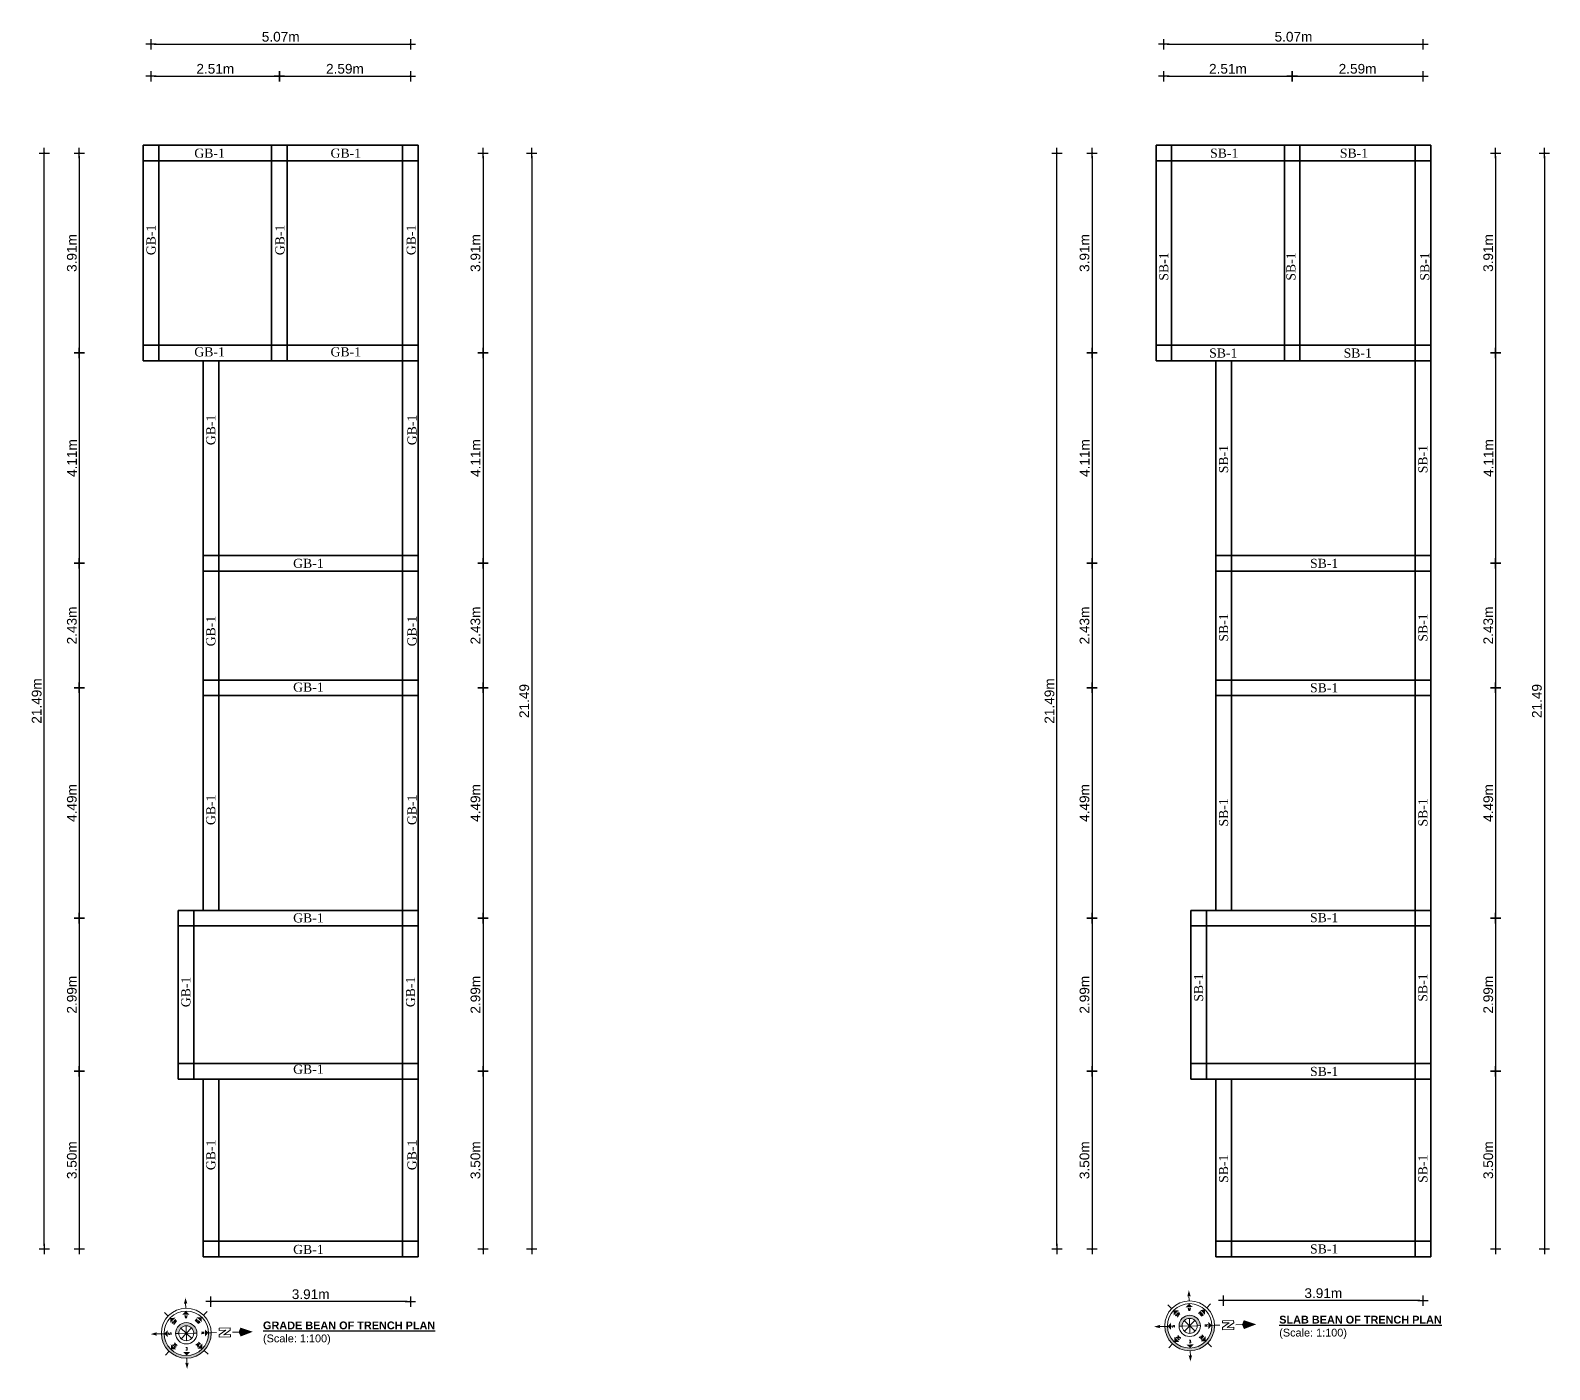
# Model space of a CAD drawing. Header units: inches. Extents: x -4010 to 92088, y -38563 to -1318.
# Drawn here: x 32134 to 33304, y -23784 to -22752 of the extents above; entities that cross this region are included whole.
import ezdxf
from ezdxf.enums import TextEntityAlignment as Align

# ---------------------------------------------------------------- set-up
doc = ezdxf.new("R2010")
doc.units = ezdxf.units.IN
doc.header["$MEASUREMENT"] = 0
doc.header["$PDMODE"] = 99
doc.layers.add('col', color=5, linetype='Continuous')
doc.layers.add('TEX', color=7, linetype='Continuous')
for name, color, linetype, lineweight in [('Colour 09', 210, 'Continuous', 9), ('DIM', 7, 'Continuous', 15), ('R0D', 1, 'Continuous', 35)]:
    doc.layers.add(name, color=color, linetype=linetype, lineweight=lineweight)
doc.styles.add('ARIAL', font='arial.ttf')
doc.styles.add('CAPTION', font='GOTHIC.TTF', dxfattribs={"height": 100})
doc.styles.add('ROMANS', font='romans')
doc.styles.get("Standard").update_dxf_attribs({"font": 'ARIALN.TTF'})
doc.dimstyles.new('3-8', dxfattribs={"dimscale": 1.25, "dimtxt": 6, "dimasz": 2, "dimexe": 0.18, "dimexo": 6, "dimgap": 0, "dimtad": 0, "dimdec": 0, "dimzin": 3, "dimdsep": 46, "dimlunit": 3, "dimtxsty": 'ARIAL', "dimblk": 'DD', "dimcen": 1, "dimse1": 1, "dimse2": 1, "dimclrd": 256, "dimclrt": 256, "dimadec": 0, "dimazin": 0, "dimtfac": 0.5, "dimtdec": 0, "dimtmove": 2, "dimatfit": 0, "dimfxl": 0.18, "dimtvp": 0.75, "dimfrac": 1, "dimtolj": 1, "dimtzin": 0, "dimarcsym": 0})

# ---------------------------------------------------------------- blocks, each defined once
blk = doc.blocks.new('A$C30843580')
at = {"layer": 'Colour 09'}
for p, q in [((0, 12), (12, 12)), ((0, 0), (0, 12)), ((12, 12), (12, 0)), ((12, 0), (0, 0))]:
    blk.add_line(p, q, dxfattribs=at)
blk = doc.blocks.new('DD')
for p, q in [((-1.6, 0), (1.6, 0)), ((0, 1.6), (0, -1.6))]:
    blk.add_line(p, q)
at = {"const_width": 0.3}
blk.add_lwpolyline([(-0.15, 0, 1), (0.15, 0, 1)], format="xyb", close=True, dxfattribs=at)
blk = doc.blocks.new('*D665')
at = {"layer": 'col', "lineweight": -2}
blk.add_line((32229, -22787.1), (32322.9, -22787.1), dxfattribs=at)
at = {"layer": 'Defpoints', "color": 0}
for p in [(32325.4, -22787.1), (32226.5, -22840.3), (32325.4, -22840.3)]:
    blk.add_point(p, dxfattribs=at)
at = {"layer": 'col', "lineweight": -2, "xscale": 2.5, "yscale": 2.5, "zscale": 2.5, "rotation": 180}
blk.add_blockref('DD', (32226.5, -22787.1), dxfattribs=at)
at = {"layer": 'col', "lineweight": -2, "xscale": 2.5, "yscale": 2.5, "zscale": 2.5}
blk.add_blockref('DD', (32325.4, -22787.1), dxfattribs=at)
at = {"layer": 'col', "insert": (32276, -22781.4), "char_height": 7.5, "attachment_point": 5, "style": 'ARIAL'}
blk.add_mtext('\\A1;2.51m', dxfattribs=at)
blk = doc.blocks.new('*D666')
at = {"layer": 'col', "lineweight": -2}
blk.add_line((32327.9, -22787.1), (32423.8, -22787.1), dxfattribs=at)
at = {"layer": 'Defpoints', "color": 0}
for p in [(32426.3, -22787.1), (32325.4, -22840.3), (32426.3, -22840.3)]:
    blk.add_point(p, dxfattribs=at)
at = {"layer": 'col', "lineweight": -2, "xscale": 2.5, "yscale": 2.5, "zscale": 2.5, "rotation": 180}
blk.add_blockref('DD', (32325.4, -22787.1), dxfattribs=at)
at = {"layer": 'col', "lineweight": -2, "xscale": 2.5, "yscale": 2.5, "zscale": 2.5}
blk.add_blockref('DD', (32426.3, -22787.1), dxfattribs=at)
at = {"layer": 'col', "insert": (32375.9, -22781.4), "char_height": 7.5, "attachment_point": 5, "style": 'ARIAL'}
blk.add_mtext('\\A1;2.59m', dxfattribs=at)
blk = doc.blocks.new('*D667')
at = {"layer": 'col', "lineweight": -2}
blk.add_line((32482.3, -22848.8), (32482.3, -22997.8), dxfattribs=at)
at = {"layer": 'Defpoints', "color": 0}
for p in [(32432.3, -22846.3), (32432.3, -23000.3), (32482.3, -23000.3)]:
    blk.add_point(p, dxfattribs=at)
at = {"layer": 'col', "lineweight": -2, "xscale": 2.5, "yscale": 2.5, "zscale": 2.5}
for p, rotation in [((32482.3, -22846.3), 90), ((32482.3, -23000.3), 270)]:
    blk.add_blockref('DD', p, dxfattribs=dict(at, rotation=rotation))
at = {"layer": 'col', "insert": (32476.5, -22923.3), "char_height": 7.5, "attachment_point": 5, "rotation": 90, "style": 'ARIAL'}
blk.add_mtext('\\A1;3.91m', dxfattribs=at)
blk = doc.blocks.new('*D650')
at = {"layer": 'col', "lineweight": -2}
blk.add_line((32482.3, -23002.8), (32482.3, -23159.8), dxfattribs=at)
at = {"layer": 'Defpoints', "color": 0}
for p in [(32432.3, -23000.3), (32432.3, -23162.3), (32482.3, -23162.3)]:
    blk.add_point(p, dxfattribs=at)
at = {"layer": 'col', "lineweight": -2, "xscale": 2.5, "yscale": 2.5, "zscale": 2.5}
for p, rotation in [((32482.3, -23000.3), 90), ((32482.3, -23162.3), 270)]:
    blk.add_blockref('DD', p, dxfattribs=dict(at, rotation=rotation))
at = {"layer": 'col', "insert": (32476.6, -23081.3), "char_height": 7.5, "attachment_point": 5, "rotation": 90, "style": 'ARIAL'}
blk.add_mtext('\\A1;4.11m', dxfattribs=at)
blk = doc.blocks.new('*D651')
at = {"layer": 'col', "lineweight": -2}
blk.add_line((32482.3, -23164.8), (32482.3, -23255.8), dxfattribs=at)
at = {"layer": 'Defpoints', "color": 0}
for p in [(32432.3, -23162.3), (32432.3, -23258.3), (32482.3, -23258.3)]:
    blk.add_point(p, dxfattribs=at)
at = {"layer": 'col', "lineweight": -2, "xscale": 2.5, "yscale": 2.5, "zscale": 2.5}
for p, rotation in [((32482.3, -23162.3), 90), ((32482.3, -23258.3), 270)]:
    blk.add_blockref('DD', p, dxfattribs=dict(at, rotation=rotation))
at = {"layer": 'col', "insert": (32476.5, -23210.3), "char_height": 7.5, "attachment_point": 5, "rotation": 90, "style": 'ARIAL'}
blk.add_mtext('\\A1;2.43m', dxfattribs=at)
blk = doc.blocks.new('*D652')
at = {"layer": 'col', "lineweight": -2}
blk.add_line((32482.3, -23260.8), (32482.3, -23433.3), dxfattribs=at)
at = {"layer": 'Defpoints', "color": 0}
for p in [(32432.3, -23258.3), (32432.3, -23435.8), (32482.3, -23435.8)]:
    blk.add_point(p, dxfattribs=at)
at = {"layer": 'col', "lineweight": -2, "xscale": 2.5, "yscale": 2.5, "zscale": 2.5}
for p, rotation in [((32482.3, -23258.3), 90), ((32482.3, -23435.8), 270)]:
    blk.add_blockref('DD', p, dxfattribs=dict(at, rotation=rotation))
at = {"layer": 'col', "insert": (32476.5, -23347.1), "char_height": 7.5, "attachment_point": 5, "rotation": 90, "style": 'ARIAL'}
blk.add_mtext('\\A1;4.49m', dxfattribs=at)
blk = doc.blocks.new('*D653')
at = {"layer": 'col', "lineweight": -2}
blk.add_line((32482.3, -23438.3), (32482.3, -23551.3), dxfattribs=at)
at = {"layer": 'Defpoints', "color": 0}
for p in [(32432.3, -23435.8), (32432.3, -23553.8), (32482.3, -23553.8)]:
    blk.add_point(p, dxfattribs=at)
at = {"layer": 'col', "lineweight": -2, "xscale": 2.5, "yscale": 2.5, "zscale": 2.5}
for p, rotation in [((32482.3, -23435.8), 90), ((32482.3, -23553.8), 270)]:
    blk.add_blockref('DD', p, dxfattribs=dict(at, rotation=rotation))
at = {"layer": 'col', "insert": (32476.5, -23494.8), "char_height": 7.5, "attachment_point": 5, "rotation": 90, "style": 'ARIAL'}
blk.add_mtext('\\A1;2.99m', dxfattribs=at)
blk = doc.blocks.new('*D654')
at = {"layer": 'col', "lineweight": -2}
blk.add_line((32482.3, -23556.3), (32482.3, -23688.3), dxfattribs=at)
at = {"layer": 'Defpoints', "color": 0}
for p in [(32432.3, -23553.8), (32432.3, -23690.8), (32482.3, -23690.8)]:
    blk.add_point(p, dxfattribs=at)
at = {"layer": 'col', "lineweight": -2, "xscale": 2.5, "yscale": 2.5, "zscale": 2.5}
for p, rotation in [((32482.3, -23553.8), 90), ((32482.3, -23690.8), 270)]:
    blk.add_blockref('DD', p, dxfattribs=dict(at, rotation=rotation))
at = {"layer": 'col', "insert": (32476.5, -23622.3), "char_height": 7.5, "attachment_point": 5, "rotation": 90, "style": 'ARIAL'}
blk.add_mtext('\\A1;3.50m', dxfattribs=at)
blk = doc.blocks.new('*D655')
at = {"layer": 'col', "lineweight": -2}
blk.add_line((32423.8, -23731.3), (32275.1, -23731.3), dxfattribs=at)
at = {"layer": 'Defpoints', "color": 0}
for p in [(32272.6, -23696.8), (32426.3, -23696.8), (32272.6, -23731.3)]:
    blk.add_point(p, dxfattribs=at)
at = {"layer": 'col', "lineweight": -2, "xscale": 2.5, "yscale": 2.5, "zscale": 2.5, "rotation": 180}
blk.add_blockref('DD', (32272.6, -23731.3), dxfattribs=at)
at = {"layer": 'col', "lineweight": -2, "xscale": 2.5, "yscale": 2.5, "zscale": 2.5}
blk.add_blockref('DD', (32426.3, -23731.3), dxfattribs=at)
at = {"layer": 'col', "insert": (32349.5, -23725.6), "char_height": 7.5, "attachment_point": 5, "style": 'ARIAL'}
blk.add_mtext('\\A1;3.91m', dxfattribs=at)
blk = doc.blocks.new('*D656')
at = {"layer": 'col', "lineweight": -2}
blk.add_line((32171.2, -22848.8), (32171.2, -22997.8), dxfattribs=at)
at = {"layer": 'Defpoints', "color": 0}
for p in [(32220.5, -22846.3), (32171.2, -23000.3), (32220.5, -23000.3)]:
    blk.add_point(p, dxfattribs=at)
at = {"layer": 'col', "lineweight": -2, "xscale": 2.5, "yscale": 2.5, "zscale": 2.5}
for p, rotation in [((32171.2, -22846.3), 90), ((32171.2, -23000.3), 270)]:
    blk.add_blockref('DD', p, dxfattribs=dict(at, rotation=rotation))
at = {"layer": 'col', "insert": (32165.5, -22923.3), "char_height": 7.5, "attachment_point": 5, "rotation": 90, "style": 'ARIAL'}
blk.add_mtext('\\A1;3.91m', dxfattribs=at)
blk = doc.blocks.new('*D657')
at = {"layer": 'col', "lineweight": -2}
blk.add_line((32171.2, -23002.8), (32171.2, -23159.8), dxfattribs=at)
at = {"layer": 'Defpoints', "color": 0}
for p in [(32220.5, -23000.3), (32171.2, -23162.3), (32236.6, -23162.3)]:
    blk.add_point(p, dxfattribs=at)
at = {"layer": 'col', "lineweight": -2, "xscale": 2.5, "yscale": 2.5, "zscale": 2.5}
for p, rotation in [((32171.2, -23000.3), 90), ((32171.2, -23162.3), 270)]:
    blk.add_blockref('DD', p, dxfattribs=dict(at, rotation=rotation))
at = {"layer": 'col', "insert": (32165.6, -23081.3), "char_height": 7.5, "attachment_point": 5, "rotation": 90, "style": 'ARIAL'}
blk.add_mtext('\\A1;4.11m', dxfattribs=at)
blk = doc.blocks.new('*D658')
at = {"layer": 'col', "lineweight": -2}
blk.add_line((32171.2, -23164.8), (32171.2, -23255.8), dxfattribs=at)
at = {"layer": 'Defpoints', "color": 0}
for p in [(32236.6, -23162.3), (32171.2, -23258.3), (32236.6, -23258.3)]:
    blk.add_point(p, dxfattribs=at)
at = {"layer": 'col', "lineweight": -2, "xscale": 2.5, "yscale": 2.5, "zscale": 2.5}
for p, rotation in [((32171.2, -23162.3), 90), ((32171.2, -23258.3), 270)]:
    blk.add_blockref('DD', p, dxfattribs=dict(at, rotation=rotation))
at = {"layer": 'col', "insert": (32165.5, -23210.3), "char_height": 7.5, "attachment_point": 5, "rotation": 90, "style": 'ARIAL'}
blk.add_mtext('\\A1;2.43m', dxfattribs=at)
blk = doc.blocks.new('*D659')
at = {"layer": 'col', "lineweight": -2}
blk.add_line((32171.2, -23260.8), (32171.2, -23433.3), dxfattribs=at)
at = {"layer": 'Defpoints', "color": 0}
for p in [(32236.6, -23258.3), (32171.2, -23435.8), (32226.5, -23435.8)]:
    blk.add_point(p, dxfattribs=at)
at = {"layer": 'col', "lineweight": -2, "xscale": 2.5, "yscale": 2.5, "zscale": 2.5}
for p, rotation in [((32171.2, -23258.3), 90), ((32171.2, -23435.8), 270)]:
    blk.add_blockref('DD', p, dxfattribs=dict(at, rotation=rotation))
at = {"layer": 'col', "insert": (32165.5, -23347.1), "char_height": 7.5, "attachment_point": 5, "rotation": 90, "style": 'ARIAL'}
blk.add_mtext('\\A1;4.49m', dxfattribs=at)
blk = doc.blocks.new('*D660')
at = {"layer": 'col', "lineweight": -2}
blk.add_line((32171.2, -23438.3), (32171.2, -23551.3), dxfattribs=at)
at = {"layer": 'Defpoints', "color": 0}
for p in [(32226.5, -23435.8), (32171.2, -23553.8), (32226.5, -23553.8)]:
    blk.add_point(p, dxfattribs=at)
at = {"layer": 'col', "lineweight": -2, "xscale": 2.5, "yscale": 2.5, "zscale": 2.5}
for p, rotation in [((32171.2, -23435.8), 90), ((32171.2, -23553.8), 270)]:
    blk.add_blockref('DD', p, dxfattribs=dict(at, rotation=rotation))
at = {"layer": 'col', "insert": (32165.5, -23494.8), "char_height": 7.5, "attachment_point": 5, "rotation": 90, "style": 'ARIAL'}
blk.add_mtext('\\A1;2.99m', dxfattribs=at)
blk = doc.blocks.new('*D661')
at = {"layer": 'col', "lineweight": -2}
blk.add_line((32171.2, -23556.3), (32171.2, -23688.3), dxfattribs=at)
at = {"layer": 'Defpoints', "color": 0}
for p in [(32226.5, -23553.8), (32171.2, -23690.8), (32226.5, -23690.8)]:
    blk.add_point(p, dxfattribs=at)
at = {"layer": 'col', "lineweight": -2, "xscale": 2.5, "yscale": 2.5, "zscale": 2.5}
for p, rotation in [((32171.2, -23553.8), 90), ((32171.2, -23690.8), 270)]:
    blk.add_blockref('DD', p, dxfattribs=dict(at, rotation=rotation))
at = {"layer": 'col', "insert": (32165.5, -23622.3), "char_height": 7.5, "attachment_point": 5, "rotation": 90, "style": 'ARIAL'}
blk.add_mtext('\\A1;3.50m', dxfattribs=at)
blk = doc.blocks.new('*D662')
at = {"layer": 'col', "lineweight": -2}
blk.add_line((32229, -22762.4), (32423.8, -22762.4), dxfattribs=at)
at = {"layer": 'Defpoints', "color": 0}
for p in [(32426.3, -22762.4), (32226.5, -22840.3), (32426.3, -22840.3)]:
    blk.add_point(p, dxfattribs=at)
at = {"layer": 'col', "lineweight": -2, "xscale": 2.5, "yscale": 2.5, "zscale": 2.5, "rotation": 180}
blk.add_blockref('DD', (32226.5, -22762.4), dxfattribs=at)
at = {"layer": 'col', "lineweight": -2, "xscale": 2.5, "yscale": 2.5, "zscale": 2.5}
blk.add_blockref('DD', (32426.3, -22762.4), dxfattribs=at)
at = {"layer": 'col', "insert": (32326.4, -22756.7), "char_height": 7.5, "attachment_point": 5, "style": 'ARIAL'}
blk.add_mtext('\\A1;5.07m', dxfattribs=at)
blk = doc.blocks.new('*D663')
at = {"layer": 'col', "lineweight": -2}
blk.add_line((32519.8, -22848.8), (32519.8, -23688.3), dxfattribs=at)
at = {"layer": 'Defpoints', "color": 0}
for p in [(32432.3, -22846.3), (32432.3, -23690.8), (32519.8, -23690.8)]:
    blk.add_point(p, dxfattribs=at)
at = {"layer": 'col', "lineweight": -2, "xscale": 2.5, "yscale": 2.5, "zscale": 2.5}
for p, rotation in [((32519.8, -22846.3), 90), ((32519.8, -23690.8), 270)]:
    blk.add_blockref('DD', p, dxfattribs=dict(at, rotation=rotation))
at = {"layer": 'col', "insert": (32514.1, -23268.5), "char_height": 7.5, "attachment_point": 5, "rotation": 90, "style": 'ARIAL'}
blk.add_mtext('\\A1;21.49', dxfattribs=at)
blk = doc.blocks.new('*D664')
at = {"layer": 'col', "lineweight": -2}
blk.add_line((32144.2, -23688.3), (32144.2, -22848.8), dxfattribs=at)
at = {"layer": 'Defpoints', "color": 0}
for p in [(32144.2, -22846.3), (32220.5, -22846.3), (32226.5, -23690.8)]:
    blk.add_point(p, dxfattribs=at)
at = {"layer": 'col', "lineweight": -2, "xscale": 2.5, "yscale": 2.5, "zscale": 2.5}
for p, rotation in [((32144.2, -22846.3), 90), ((32144.2, -23690.8), 270)]:
    blk.add_blockref('DD', p, dxfattribs=dict(at, rotation=rotation))
at = {"layer": 'col', "insert": (32138.4, -23268.5), "char_height": 7.5, "attachment_point": 5, "rotation": 90, "style": 'ARIAL'}
blk.add_mtext('\\A1;21.49m', dxfattribs=at)
blk = doc.blocks.new('*D683')
at = {"layer": 'col', "lineweight": -2}
blk.add_line((33009.4, -22787.1), (33103.3, -22787.1), dxfattribs=at)
at = {"layer": 'Defpoints', "color": 0}
for p in [(33105.8, -22787.1), (33006.9, -22840.3), (33105.8, -22840.3)]:
    blk.add_point(p, dxfattribs=at)
at = {"layer": 'col', "lineweight": -2, "xscale": 2.5, "yscale": 2.5, "zscale": 2.5, "rotation": 180}
blk.add_blockref('DD', (33006.9, -22787.1), dxfattribs=at)
at = {"layer": 'col', "lineweight": -2, "xscale": 2.5, "yscale": 2.5, "zscale": 2.5}
blk.add_blockref('DD', (33105.8, -22787.1), dxfattribs=at)
at = {"layer": 'col', "insert": (33056.3, -22781.4), "char_height": 7.5, "attachment_point": 5, "style": 'ARIAL'}
blk.add_mtext('\\A1;2.51m', dxfattribs=at)
blk = doc.blocks.new('*D684')
at = {"layer": 'col', "lineweight": -2}
blk.add_line((33108.3, -22787.1), (33204.1, -22787.1), dxfattribs=at)
at = {"layer": 'Defpoints', "color": 0}
for p in [(33206.6, -22787.1), (33105.8, -22840.3), (33206.6, -22840.3)]:
    blk.add_point(p, dxfattribs=at)
at = {"layer": 'col', "lineweight": -2, "xscale": 2.5, "yscale": 2.5, "zscale": 2.5, "rotation": 180}
blk.add_blockref('DD', (33105.8, -22787.1), dxfattribs=at)
at = {"layer": 'col', "lineweight": -2, "xscale": 2.5, "yscale": 2.5, "zscale": 2.5}
blk.add_blockref('DD', (33206.6, -22787.1), dxfattribs=at)
at = {"layer": 'col', "insert": (33156.2, -22781.4), "char_height": 7.5, "attachment_point": 5, "style": 'ARIAL'}
blk.add_mtext('\\A1;2.59m', dxfattribs=at)
blk = doc.blocks.new('*D685')
at = {"layer": 'col', "lineweight": -2}
blk.add_line((33262.6, -22848.8), (33262.6, -22997.8), dxfattribs=at)
at = {"layer": 'Defpoints', "color": 0}
for p in [(33212.6, -22846.3), (33212.6, -23000.3), (33262.6, -23000.3)]:
    blk.add_point(p, dxfattribs=at)
at = {"layer": 'col', "lineweight": -2, "xscale": 2.5, "yscale": 2.5, "zscale": 2.5}
for p, rotation in [((33262.6, -22846.3), 90), ((33262.6, -23000.3), 270)]:
    blk.add_blockref('DD', p, dxfattribs=dict(at, rotation=rotation))
at = {"layer": 'col', "insert": (33256.9, -22923.3), "char_height": 7.5, "attachment_point": 5, "rotation": 90, "style": 'ARIAL'}
blk.add_mtext('\\A1;3.91m', dxfattribs=at)
blk = doc.blocks.new('*D668')
at = {"layer": 'col', "lineweight": -2}
blk.add_line((33262.6, -23002.8), (33262.6, -23159.8), dxfattribs=at)
at = {"layer": 'Defpoints', "color": 0}
for p in [(33212.6, -23000.3), (33212.6, -23162.3), (33262.6, -23162.3)]:
    blk.add_point(p, dxfattribs=at)
at = {"layer": 'col', "lineweight": -2, "xscale": 2.5, "yscale": 2.5, "zscale": 2.5}
for p, rotation in [((33262.6, -23000.3), 90), ((33262.6, -23162.3), 270)]:
    blk.add_blockref('DD', p, dxfattribs=dict(at, rotation=rotation))
at = {"layer": 'col', "insert": (33257, -23081.3), "char_height": 7.5, "attachment_point": 5, "rotation": 90, "style": 'ARIAL'}
blk.add_mtext('\\A1;4.11m', dxfattribs=at)
blk = doc.blocks.new('*D669')
at = {"layer": 'col', "lineweight": -2}
blk.add_line((33262.6, -23164.8), (33262.6, -23255.8), dxfattribs=at)
at = {"layer": 'Defpoints', "color": 0}
for p in [(33212.6, -23162.3), (33212.6, -23258.3), (33262.6, -23258.3)]:
    blk.add_point(p, dxfattribs=at)
at = {"layer": 'col', "lineweight": -2, "xscale": 2.5, "yscale": 2.5, "zscale": 2.5}
for p, rotation in [((33262.6, -23162.3), 90), ((33262.6, -23258.3), 270)]:
    blk.add_blockref('DD', p, dxfattribs=dict(at, rotation=rotation))
at = {"layer": 'col', "insert": (33256.9, -23210.3), "char_height": 7.5, "attachment_point": 5, "rotation": 90, "style": 'ARIAL'}
blk.add_mtext('\\A1;2.43m', dxfattribs=at)
blk = doc.blocks.new('*D670')
at = {"layer": 'col', "lineweight": -2}
blk.add_line((33262.6, -23260.8), (33262.6, -23433.3), dxfattribs=at)
at = {"layer": 'Defpoints', "color": 0}
for p in [(33212.6, -23258.3), (33212.6, -23435.8), (33262.6, -23435.8)]:
    blk.add_point(p, dxfattribs=at)
at = {"layer": 'col', "lineweight": -2, "xscale": 2.5, "yscale": 2.5, "zscale": 2.5}
for p, rotation in [((33262.6, -23258.3), 90), ((33262.6, -23435.8), 270)]:
    blk.add_blockref('DD', p, dxfattribs=dict(at, rotation=rotation))
at = {"layer": 'col', "insert": (33256.9, -23347.1), "char_height": 7.5, "attachment_point": 5, "rotation": 90, "style": 'ARIAL'}
blk.add_mtext('\\A1;4.49m', dxfattribs=at)
blk = doc.blocks.new('*D671')
at = {"layer": 'col', "lineweight": -2}
blk.add_line((33262.6, -23438.3), (33262.6, -23551.3), dxfattribs=at)
at = {"layer": 'Defpoints', "color": 0}
for p in [(33212.6, -23435.8), (33212.6, -23553.8), (33262.6, -23553.8)]:
    blk.add_point(p, dxfattribs=at)
at = {"layer": 'col', "lineweight": -2, "xscale": 2.5, "yscale": 2.5, "zscale": 2.5}
for p, rotation in [((33262.6, -23435.8), 90), ((33262.6, -23553.8), 270)]:
    blk.add_blockref('DD', p, dxfattribs=dict(at, rotation=rotation))
at = {"layer": 'col', "insert": (33256.9, -23494.8), "char_height": 7.5, "attachment_point": 5, "rotation": 90, "style": 'ARIAL'}
blk.add_mtext('\\A1;2.99m', dxfattribs=at)
blk = doc.blocks.new('*D672')
at = {"layer": 'col', "lineweight": -2}
blk.add_line((33262.6, -23556.3), (33262.6, -23688.3), dxfattribs=at)
at = {"layer": 'Defpoints', "color": 0}
for p in [(33212.6, -23553.8), (33212.6, -23690.8), (33262.6, -23690.8)]:
    blk.add_point(p, dxfattribs=at)
at = {"layer": 'col', "lineweight": -2, "xscale": 2.5, "yscale": 2.5, "zscale": 2.5}
for p, rotation in [((33262.6, -23553.8), 90), ((33262.6, -23690.8), 270)]:
    blk.add_blockref('DD', p, dxfattribs=dict(at, rotation=rotation))
at = {"layer": 'col', "insert": (33256.9, -23622.3), "char_height": 7.5, "attachment_point": 5, "rotation": 90, "style": 'ARIAL'}
blk.add_mtext('\\A1;3.50m', dxfattribs=at)
blk = doc.blocks.new('*D673')
at = {"layer": 'col', "lineweight": -2}
blk.add_line((33204.1, -23730.5), (33055.5, -23730.5), dxfattribs=at)
at = {"layer": 'Defpoints', "color": 0}
for p in [(33053, -23696.8), (33206.6, -23696.8), (33053, -23730.5)]:
    blk.add_point(p, dxfattribs=at)
at = {"layer": 'col', "lineweight": -2, "xscale": 2.5, "yscale": 2.5, "zscale": 2.5, "rotation": 180}
blk.add_blockref('DD', (33053, -23730.5), dxfattribs=at)
at = {"layer": 'col', "lineweight": -2, "xscale": 2.5, "yscale": 2.5, "zscale": 2.5}
blk.add_blockref('DD', (33206.6, -23730.5), dxfattribs=at)
at = {"layer": 'col', "insert": (33129.8, -23724.8), "char_height": 7.5, "attachment_point": 5, "style": 'ARIAL'}
blk.add_mtext('\\A1;3.91m', dxfattribs=at)
blk = doc.blocks.new('*D674')
at = {"layer": 'col', "lineweight": -2}
blk.add_line((32951.6, -22848.8), (32951.6, -22997.8), dxfattribs=at)
at = {"layer": 'Defpoints', "color": 0}
for p in [(33000.9, -22846.3), (32951.6, -23000.3), (33000.9, -23000.3)]:
    blk.add_point(p, dxfattribs=at)
at = {"layer": 'col', "lineweight": -2, "xscale": 2.5, "yscale": 2.5, "zscale": 2.5}
for p, rotation in [((32951.6, -22846.3), 90), ((32951.6, -23000.3), 270)]:
    blk.add_blockref('DD', p, dxfattribs=dict(at, rotation=rotation))
at = {"layer": 'col', "insert": (32945.8, -22923.3), "char_height": 7.5, "attachment_point": 5, "rotation": 90, "style": 'ARIAL'}
blk.add_mtext('\\A1;3.91m', dxfattribs=at)
blk = doc.blocks.new('*D675')
at = {"layer": 'col', "lineweight": -2}
blk.add_line((32951.6, -23002.8), (32951.6, -23159.8), dxfattribs=at)
at = {"layer": 'Defpoints', "color": 0}
for p in [(33000.9, -23000.3), (32951.6, -23162.3), (33017, -23162.3)]:
    blk.add_point(p, dxfattribs=at)
at = {"layer": 'col', "lineweight": -2, "xscale": 2.5, "yscale": 2.5, "zscale": 2.5}
for p, rotation in [((32951.6, -23000.3), 90), ((32951.6, -23162.3), 270)]:
    blk.add_blockref('DD', p, dxfattribs=dict(at, rotation=rotation))
at = {"layer": 'col', "insert": (32945.9, -23081.3), "char_height": 7.5, "attachment_point": 5, "rotation": 90, "style": 'ARIAL'}
blk.add_mtext('\\A1;4.11m', dxfattribs=at)
blk = doc.blocks.new('*D676')
at = {"layer": 'col', "lineweight": -2}
blk.add_line((32951.6, -23164.8), (32951.6, -23255.8), dxfattribs=at)
at = {"layer": 'Defpoints', "color": 0}
for p in [(33017, -23162.3), (32951.6, -23258.3), (33017, -23258.3)]:
    blk.add_point(p, dxfattribs=at)
at = {"layer": 'col', "lineweight": -2, "xscale": 2.5, "yscale": 2.5, "zscale": 2.5}
for p, rotation in [((32951.6, -23162.3), 90), ((32951.6, -23258.3), 270)]:
    blk.add_blockref('DD', p, dxfattribs=dict(at, rotation=rotation))
at = {"layer": 'col', "insert": (32945.8, -23210.3), "char_height": 7.5, "attachment_point": 5, "rotation": 90, "style": 'ARIAL'}
blk.add_mtext('\\A1;2.43m', dxfattribs=at)
blk = doc.blocks.new('*D677')
at = {"layer": 'col', "lineweight": -2}
blk.add_line((32951.6, -23260.8), (32951.6, -23433.3), dxfattribs=at)
at = {"layer": 'Defpoints', "color": 0}
for p in [(33017, -23258.3), (32951.6, -23435.8), (33006.9, -23435.8)]:
    blk.add_point(p, dxfattribs=at)
at = {"layer": 'col', "lineweight": -2, "xscale": 2.5, "yscale": 2.5, "zscale": 2.5}
for p, rotation in [((32951.6, -23258.3), 90), ((32951.6, -23435.8), 270)]:
    blk.add_blockref('DD', p, dxfattribs=dict(at, rotation=rotation))
at = {"layer": 'col', "insert": (32945.8, -23347.1), "char_height": 7.5, "attachment_point": 5, "rotation": 90, "style": 'ARIAL'}
blk.add_mtext('\\A1;4.49m', dxfattribs=at)
blk = doc.blocks.new('*D678')
at = {"layer": 'col', "lineweight": -2}
blk.add_line((32951.6, -23438.3), (32951.6, -23551.3), dxfattribs=at)
at = {"layer": 'Defpoints', "color": 0}
for p in [(33006.9, -23435.8), (32951.6, -23553.8), (33006.9, -23553.8)]:
    blk.add_point(p, dxfattribs=at)
at = {"layer": 'col', "lineweight": -2, "xscale": 2.5, "yscale": 2.5, "zscale": 2.5}
for p, rotation in [((32951.6, -23435.8), 90), ((32951.6, -23553.8), 270)]:
    blk.add_blockref('DD', p, dxfattribs=dict(at, rotation=rotation))
at = {"layer": 'col', "insert": (32945.8, -23494.8), "char_height": 7.5, "attachment_point": 5, "rotation": 90, "style": 'ARIAL'}
blk.add_mtext('\\A1;2.99m', dxfattribs=at)
blk = doc.blocks.new('*D679')
at = {"layer": 'col', "lineweight": -2}
blk.add_line((32951.6, -23556.3), (32951.6, -23688.3), dxfattribs=at)
at = {"layer": 'Defpoints', "color": 0}
for p in [(33006.9, -23553.8), (32951.6, -23690.8), (33006.9, -23690.8)]:
    blk.add_point(p, dxfattribs=at)
at = {"layer": 'col', "lineweight": -2, "xscale": 2.5, "yscale": 2.5, "zscale": 2.5}
for p, rotation in [((32951.6, -23553.8), 90), ((32951.6, -23690.8), 270)]:
    blk.add_blockref('DD', p, dxfattribs=dict(at, rotation=rotation))
at = {"layer": 'col', "insert": (32945.8, -23622.3), "char_height": 7.5, "attachment_point": 5, "rotation": 90, "style": 'ARIAL'}
blk.add_mtext('\\A1;3.50m', dxfattribs=at)
blk = doc.blocks.new('*D680')
at = {"layer": 'col', "lineweight": -2}
blk.add_line((33009.4, -22762.4), (33204.1, -22762.4), dxfattribs=at)
at = {"layer": 'Defpoints', "color": 0}
for p in [(33206.6, -22762.4), (33006.9, -22840.3), (33206.6, -22840.3)]:
    blk.add_point(p, dxfattribs=at)
at = {"layer": 'col', "lineweight": -2, "xscale": 2.5, "yscale": 2.5, "zscale": 2.5, "rotation": 180}
blk.add_blockref('DD', (33006.9, -22762.4), dxfattribs=at)
at = {"layer": 'col', "lineweight": -2, "xscale": 2.5, "yscale": 2.5, "zscale": 2.5}
blk.add_blockref('DD', (33206.6, -22762.4), dxfattribs=at)
at = {"layer": 'col', "insert": (33106.8, -22756.7), "char_height": 7.5, "attachment_point": 5, "style": 'ARIAL'}
blk.add_mtext('\\A1;5.07m', dxfattribs=at)
blk = doc.blocks.new('*D681')
at = {"layer": 'col', "lineweight": -2}
blk.add_line((33300.2, -22848.8), (33300.2, -23688.3), dxfattribs=at)
at = {"layer": 'Defpoints', "color": 0}
for p in [(33212.6, -22846.3), (33212.6, -23690.8), (33300.2, -23690.8)]:
    blk.add_point(p, dxfattribs=at)
at = {"layer": 'col', "lineweight": -2, "xscale": 2.5, "yscale": 2.5, "zscale": 2.5}
for p, rotation in [((33300.2, -22846.3), 90), ((33300.2, -23690.8), 270)]:
    blk.add_blockref('DD', p, dxfattribs=dict(at, rotation=rotation))
at = {"layer": 'col', "insert": (33294.4, -23268.5), "char_height": 7.5, "attachment_point": 5, "rotation": 90, "style": 'ARIAL'}
blk.add_mtext('\\A1;21.49', dxfattribs=at)
blk = doc.blocks.new('*D682')
at = {"layer": 'col', "lineweight": -2}
blk.add_line((32924.5, -23688.3), (32924.5, -22848.8), dxfattribs=at)
at = {"layer": 'Defpoints', "color": 0}
for p in [(32924.5, -22846.3), (33000.9, -22846.3), (33006.9, -23690.8)]:
    blk.add_point(p, dxfattribs=at)
at = {"layer": 'col', "lineweight": -2, "xscale": 2.5, "yscale": 2.5, "zscale": 2.5}
for p, rotation in [((32924.5, -22846.3), 90), ((32924.5, -23690.8), 270)]:
    blk.add_blockref('DD', p, dxfattribs=dict(at, rotation=rotation))
at = {"layer": 'col', "insert": (32918.8, -23268.5), "char_height": 7.5, "attachment_point": 5, "rotation": 90, "style": 'ARIAL'}
blk.add_mtext('\\A1;21.49m', dxfattribs=at)
blk = doc.blocks.new('Anno_North_J_Metric')
at = {"linetype": 'ByBlock', "lineweight": -2}
h = blk.add_hatch(color=0, dxfattribs=at)
h.paths.add_polyline_path([(-4.17, 0), (-4.68, 0, 1), (4.68, 0), (4.17, 0, -1)])
h.paths.add_polyline_path([(1.41, 0), (2, 0, 1), (-2, 0), (-1.41, 0, -1)])
at = {"color": 0, "linetype": 'ByBlock', "lineweight": -2}
for p, q in [((-3.31, 3.31), (-4.01, 4.01)), ((0, 4.68), (0, 5.67)), ((3.31, 3.31), (4.01, 4.01)), ((-4.68, 0), (-5.67, 0)), ((-4.68, 0), (-4.17, 0)), ((-1.41, 0), (-2, 0)), ((-1.41, 0), (1.41, 0)), ((1.41, 0), (-1.41, 0)), ((-1, 1), (1, -1)), ((-1, -1), (1, 1)), ((1, -1), (-1, 1)), ((1, 1), (-1, -1)), ((0, 1.41), (0, -1.41)), ((0, -1.41), (0, 1.41)), ((1.41, 0), (2, 0)), ((4.68, 0), (4.17, 0)), ((4.68, 0), (5.67, 0)), ((6.17, 0.4), (6.17, 0.82)), ((6.17, 0.82), (8.27, 0.82)), ((7.43, 0.4), (6.17, 0.4)), ((6.17, -0.44), (7.43, 0.4)), ((8.27, 0.4), (7.01, -0.44)), ((8.27, 0.82), (8.27, 0.4)), ((8.67, 0), (9.83, 0)), ((6.17, -0.86), (6.17, -0.44)), ((8.27, -0.86), (6.17, -0.86)), ((7.01, -0.44), (8.27, -0.44)), ((8.27, -0.44), (8.27, -0.86)), ((-3.31, -3.31), (-4.01, -4.01)), ((0, -4.68), (0, -5.67)), ((3.31, -3.31), (4.01, -4.01))]:
    blk.add_line(p, q, dxfattribs=at)
for radius in [4.68, 4.17, 2, 1.41]:
    blk.add_circle((0, 0), radius, dxfattribs=at)
for points in [[(-0.33, 5.5), (0, 5.67), (0, 6.67)], [(0, 6.67), (0.33, 5.5), (0, 5.67)], [(-2.95, 2.95), (-2, 2.95), (-2.95, 2)], [(0, 4.17), (0.67, 3.5), (-0.67, 3.5)], [(2.95, 2.95), (2.95, 2), (2, 2.95)], [(-6.67, 0), (-5.5, 0.33), (-5.67, 0)], [(-5.5, -0.33), (-5.67, 0), (-6.67, 0)], [(-4.17, 0), (-3.5, 0.67), (-3.5, -0.67)], [(4.17, 0), (3.5, -0.67), (3.5, 0.67)], [(12.5, 0), (10.17, 0.83), (9.83, 0)], [(9.83, 0), (10.17, -0.83), (12.5, 0)], [(-2.95, -2.95), (-2.95, -2), (-2, -2.95)], [(2.95, -2.95), (2, -2.95), (2.95, -2)], [(0, -4.17), (-0.67, -3.5), (0.67, -3.5)], [(0, -6.67), (-0.33, -5.5), (0, -5.67)], [(0.33, -5.5), (0, -5.67), (0, -6.67)]]:
    blk.add_solid(points, dxfattribs=at)
at = {"color": 0, "linetype": 'ByBlock', "lineweight": -2, "style": 'ROMANS'}
blk.add_text('W', height=0.5, dxfattribs=at).set_placement((0, 2.83), align=Align.CENTER)
for s, rotation, p in [('S', 270, (-3.33, 0)), ('SW', 45, (-2, 2)), ('NW', 315, (2, 2)), ('N', 270, (2.83, 0)), ('SE', 135, (-2, -2)), ('E', 180, (0, -2.67)), ('NE', 225, (2, -2))]:
    blk.add_text(s, height=0.5, rotation=rotation, dxfattribs=at).set_placement(p, align=Align.CENTER)

msp = doc.modelspace()

# ---------------------------------------------------------------- linework, layer by layer
at = {"layer": 'R0D'}
for p, q in [((32432.295, -22840.27), (32220.535, -22840.27)), ((32220.535, -22840.27), (32220.535, -23006.27)), ((32232.535, -22840.27), (32232.535, -23006.27)), ((32319.415, -22840.27), (32319.415, -23006.27)), ((32331.415, -22840.27), (32331.415, -23006.27)), ((32420.295, -23696.817), (32420.295, -22840.27)), ((32432.295, -23696.817), (32432.295, -22840.27)), ((33212.648, -22840.27), (33000.888, -22840.27)), ((33000.888, -22840.27), (33000.888, -23006.27)), ((33012.888, -22840.27), (33012.888, -23006.27)), ((33099.768, -22840.27), (33099.768, -23006.27)), ((33111.768, -22840.27), (33111.768, -23006.27)), ((33200.648, -23696.817), (33200.648, -22840.27)), ((33212.648, -23696.817), (33212.648, -22840.27)), ((32432.295, -22852.27), (32220.535, -22852.27)), ((33212.648, -22852.27), (33000.888, -22852.27)), ((32220.535, -22994.27), (32432.295, -22994.27)), ((33000.888, -22994.27), (33212.648, -22994.27)), ((32220.535, -23006.27), (32432.295, -23006.27)), ((32266.641, -23429.817), (32266.641, -23006.27)), ((32278.641, -23429.817), (32278.641, -23006.27)), ((33000.888, -23006.27), (33212.648, -23006.27)), ((33046.993, -23429.817), (33046.993, -23006.27)), ((33058.993, -23429.817), (33058.993, -23006.27)), ((32432.295, -23156.33), (32266.641, -23156.33)), ((33212.648, -23156.33), (33046.993, -23156.33)), ((32432.295, -23168.33), (32266.641, -23168.33)), ((33212.648, -23168.33), (33046.993, -23168.33)), ((32432.295, -23252.33), (32266.641, -23252.33)), ((33212.648, -23252.33), (33046.993, -23252.33)), ((32432.295, -23264.33), (32266.641, -23264.33)), ((33212.648, -23264.33), (33046.993, -23264.33)), ((32247.372, -23559.817), (32247.426, -23429.817)), ((32432.295, -23429.817), (32247.426, -23429.817)), ((32259.372, -23559.823), (32259.426, -23429.823)), ((33027.724, -23559.817), (33027.779, -23429.817)), ((33212.648, -23429.817), (33027.779, -23429.817)), ((33039.724, -23559.823), (33039.779, -23429.823)), ((32432.295, -23441.817), (32247.426, -23441.817)), ((33212.648, -23441.817), (33027.779, -23441.817)), ((32432.3, -23547.817), (32247.377, -23547.74)), ((33212.653, -23547.817), (33027.73, -23547.74)), ((32432.295, -23559.817), (32247.372, -23559.74)), ((32266.641, -23696.817), (32266.641, -23559.748)), ((32278.641, -23696.817), (32278.641, -23559.753)), ((33212.648, -23559.817), (33027.724, -23559.74)), ((33046.993, -23696.817), (33046.993, -23559.748)), ((33058.993, -23696.817), (33058.993, -23559.753)), ((32266.641, -23684.817), (32432.295, -23684.817)), ((33046.993, -23684.817), (33212.648, -23684.817)), ((32266.641, -23696.817), (32432.295, -23696.817)), ((33046.993, -23696.817), (33212.648, -23696.817))]:
    msp.add_line(p, q, dxfattribs=at)

# ---------------------------------------------------------------- block references
at = {"layer": 'Colour 09'}
for p in [(32220.535, -22852.27), (32319.415, -22852.27), (32420.295, -22852.27), (33000.888, -22852.27), (33099.768, -22852.27), (33200.648, -22852.27), (32220.535, -23006.27), (32319.415, -23006.27), (32420.295, -23006.27), (33000.888, -23006.27), (33099.768, -23006.27), (33200.648, -23006.27), (32266.641, -23168.33), (32420.295, -23168.33), (33046.993, -23168.33), (33200.648, -23168.33), (32266.641, -23264.33), (32420.295, -23264.33), (33046.993, -23264.33), (33200.648, -23264.33), (32247.426, -23441.817), (32420.295, -23441.817), (33027.779, -23441.817), (33200.648, -23441.817), (32247.372, -23559.817), (32420.295, -23559.817), (33027.724, -23559.817), (33200.648, -23559.817), (32266.641, -23696.817), (32420.295, -23696.817), (33046.993, -23696.817), (33200.648, -23696.817)]:
    msp.add_blockref('A$C30843580', p, dxfattribs=at)
at = {"layer": 'Colour 09', "xscale": -1}
for p in [(32232.535, -22852.27), (32331.415, -22852.27), (32432.295, -22852.27), (33012.888, -22852.27), (33111.768, -22852.27), (33212.648, -22852.27), (32232.535, -23006.27), (32331.415, -23006.27), (32432.295, -23006.27), (33012.888, -23006.27), (33111.768, -23006.27), (33212.648, -23006.27), (32278.641, -23168.33), (32432.295, -23168.33), (33058.993, -23168.33), (33212.648, -23168.33), (32278.641, -23264.33), (32432.295, -23264.33), (33058.993, -23264.33), (33212.648, -23264.33), (32259.426, -23441.817), (32432.295, -23441.817), (33039.779, -23441.817), (33212.648, -23441.817), (32259.372, -23559.817), (32432.295, -23559.817), (33039.724, -23559.817), (33212.648, -23559.817), (32278.641, -23696.817), (32432.295, -23696.817), (33058.993, -23696.817), (33212.648, -23696.817)]:
    msp.add_blockref('A$C30843580', p, dxfattribs=at)
at = {"layer": 'DIM', "ltscale": 500000, "xscale": 4.107415312456121, "yscale": 4.107415312457306, "zscale": 4.107415327752908, "rotation": 1.309834284907028}
for p in [(32253.654, -23755.662), (33026.818, -23749.947)]:
    msp.add_blockref('Anno_North_J_Metric', p, dxfattribs=at)

# ---------------------------------------------------------------- texts
at = {"layer": 'TEX', "char_height": 7, "attachment_point": 3, "style": 'CAPTION'}
for s, insert in [('{\\fTimes New Roman|b0|i0|c0|p18;GB-1}', (32283.351, -22842.845)), ('{\\fTimes New Roman|b0|i0|c0|p18;GB-1}', (32388.316, -22842.845)), ('{\\fTimes New Roman|b0|i0|c0|p18;SB-1}', (33064.317, -22842.859)), ('{\\fTimes New Roman|b0|i0|c0|p18;SB-1}', (33164.293, -22842.859)), ('{\\fTimes New Roman|b0|i0|c0|p18;GB-1}', (32283.351, -22995.975)), ('{\\fTimes New Roman|b0|i0|c0|p18;GB-1}', (32388.316, -22995.975)), ('{\\fTimes New Roman|b0|i0|c0|p18;SB-1}', (33063.582, -22996.859)), ('{\\fTimes New Roman|b0|i0|c0|p18;SB-1}', (33167.189, -22996.859)), ('{\\fTimes New Roman|b0|i0|c0|p18;GB-1}', (32359.503, -23158.905)), ('{\\fTimes New Roman|b0|i0|c0|p18;SB-1}', (33141.311, -23158.919)), ('{\\fTimes New Roman|b0|i0|c0|p18;GB-1}', (32359.503, -23254.285)), ('{\\fTimes New Roman|b0|i0|c0|p18;SB-1}', (33141.311, -23254.791)), ('{\\fTimes New Roman|b0|i0|c0|p18;GB-1}', (32359.503, -23432.102)), ('{\\fTimes New Roman|b0|i0|c0|p18;SB-1}', (33141.311, -23431.934)), ('{\\fTimes New Roman|b0|i0|c0|p18;GB-1}', (32359.503, -23548.693)), ('{\\fTimes New Roman|b0|i0|c0|p18;SB-1}', (33141.311, -23550.389)), ('{\\fTimes New Roman|b0|i0|c0|p18;GB-1}', (32359.503, -23687.565)), ('{\\fTimes New Roman|b0|i0|c0|p18;SB-1}', (33141.311, -23687.179))]:
    msp.add_mtext(s, dxfattribs=dict(at, insert=insert))
at = {"layer": 'TEX', "char_height": 7, "attachment_point": 3, "rotation": 90, "style": 'CAPTION'}
for s, insert in [('{\\fTimes New Roman|b0|i0|c0|p18;GB-1}', (32222.975, -22901.469)), ('{\\fTimes New Roman|b0|i0|c0|p18;GB-1}', (32322.305, -22901.469)), ('{\\fTimes New Roman|b0|i0|c0|p18;GB-1}', (32423.428, -22901.469)), ('{\\fTimes New Roman|b0|i0|c0|p18;SB-1}', (33003.327, -22922.847)), ('{\\fTimes New Roman|b0|i0|c0|p18;SB-1}', (33101.346, -22922.847)), ('{\\fTimes New Roman|b0|i0|c0|p18;SB-1}', (33204.444, -22922.847)), ('{\\fTimes New Roman|b0|i0|c0|p18;GB-1}', (32269.08, -23047.863)), ('{\\fTimes New Roman|b0|i0|c0|p18;GB-1}', (32424.06, -23047.863)), ('{\\fTimes New Roman|b0|i0|c0|p18;SB-1}', (33049.433, -23071.249)), ('{\\fTimes New Roman|b0|i0|c0|p18;SB-1}', (33203.037, -23071.249)), ('{\\fTimes New Roman|b0|i0|c0|p18;SB-1}', (33049.433, -23200.997)), ('{\\fTimes New Roman|b0|i0|c0|p18;SB-1}', (33203.037, -23200.997)), ('{\\fTimes New Roman|b0|i0|c0|p18;GB-1}', (32269.08, -23202.852)), ('{\\fTimes New Roman|b0|i0|c0|p18;GB-1}', (32424.06, -23202.852)), ('{\\fTimes New Roman|b0|i0|c0|p18;GB-1}', (32269.08, -23340.603)), ('{\\fTimes New Roman|b0|i0|c0|p18;GB-1}', (32424.06, -23340.603)), ('{\\fTimes New Roman|b0|i0|c0|p18;SB-1}', (33049.433, -23343.437)), ('{\\fTimes New Roman|b0|i0|c0|p18;SB-1}', (33203.037, -23343.437)), ('{\\fTimes New Roman|b0|i0|c0|p18;GB-1}', (32249.835, -23480.901)), ('{\\fTimes New Roman|b0|i0|c0|p18;GB-1}', (32422.92, -23480.901)), ('{\\fTimes New Roman|b0|i0|c0|p18;SB-1}', (33030.19, -23478.422)), ('{\\fTimes New Roman|b0|i0|c0|p18;SB-1}', (33202.955, -23478.422)), ('{\\fTimes New Roman|b0|i0|c0|p18;GB-1}', (32269.08, -23606.481)), ('{\\fTimes New Roman|b0|i0|c0|p18;GB-1}', (32424.06, -23606.481)), ('{\\fTimes New Roman|b0|i0|c0|p18;SB-1}', (33049.433, -23618.024)), ('{\\fTimes New Roman|b0|i0|c0|p18;SB-1}', (33203.037, -23618.024))]:
    msp.add_mtext(s, dxfattribs=dict(at, insert=insert))
at = {"layer": 'TEX', "color": 7, "lineweight": 25, "char_height": 6, "width": 310.18894, "attachment_point": 4}
for s, insert in [('{\\fArial Rounded MT Bold|b0|i0|c0|p34;\\LGRADE BEAN OF TRENCH PLAN\\P\\fArial|b0|i0|c0|p34;\\l\\C256;(Scale: 1:100)}', (32312.773, -23755.508)), ('{\\fArial Rounded MT Bold|b0|i0|c0|p34;\\LSLAB BEAN OF TRENCH PLAN\\P\\fArial|b0|i0|c0|p34;\\l\\C256;(Scale: 1:100)}', (33095.822, -23751.064))]:
    msp.add_mtext(s, dxfattribs=dict(at, insert=insert))

# ---------------------------------------------------------------- dimensions: what is measured, and where the dimension line sits
at = {"layer": 'col'}
for base, p1, p2, text, picture, middle in [((32426.295, -22762.423), (32226.535, -22840.27), (32426.295, -22840.27), '5.07m', '*D662', (32326.415, -22756.679)), ((33206.648, -22762.423), (33006.888, -22840.27), (33206.648, -22840.27), '5.07m', '*D680', (33106.768, -22756.679)), ((32325.415, -22787.136), (32226.535, -22840.27), (32325.415, -22840.27), '2.51m', '*D665', (32275.975, -22781.392)), ((32426.295, -22787.136), (32325.415, -22840.27), (32426.295, -22840.27), '2.59m', '*D666', (32375.855, -22781.392)), ((33105.768, -22787.136), (33006.888, -22840.27), (33105.768, -22840.27), '2.51m', '*D683', (33056.328, -22781.392)), ((33206.648, -22787.136), (33105.768, -22840.27), (33206.648, -22840.27), '2.59m', '*D684', (33156.208, -22781.392)), ((32272.641, -23731.301), (32426.295, -23696.817), (32272.641, -23696.817), '3.91m', '*D655', (32349.468, -23725.553)), ((33052.993, -23730.535), (33206.648, -23696.817), (33052.993, -23696.817), '3.91m', '*D673', (33129.821, -23724.788))]:
    dim = msp.add_linear_dim(base=base, p1=p1, p2=p2, text=text, dimstyle='3-8', dxfattribs=at)
    dim.commit()
    dim.dimension.update_dxf_attribs({"geometry": picture, "text_midpoint": middle})
for base, p1, p2, text, picture, middle in [((32144.185, -22846.27), (32226.535, -23690.817), (32220.535, -22846.27), '21.49m', '*D664', (32138.441, -23268.544)), ((32171.215, -23000.27), (32220.535, -22846.27), (32220.535, -23000.27), '3.91m', '*D656', (32165.467, -22923.27)), ((32482.269, -23000.27), (32432.295, -22846.27), (32432.295, -23000.27), '3.91m', '*D667', (32476.521, -22923.27)), ((32519.818, -23690.817), (32432.295, -22846.27), (32432.295, -23690.817), '21.49', '*D663', (32514.074, -23268.544)), ((32924.538, -22846.27), (33006.888, -23690.817), (33000.888, -22846.27), '21.49m', '*D682', (32918.794, -23268.544)), ((32951.568, -23000.27), (33000.888, -22846.27), (33000.888, -23000.27), '3.91m', '*D674', (32945.82, -22923.27)), ((33262.622, -23000.27), (33212.648, -22846.27), (33212.648, -23000.27), '3.91m', '*D685', (33256.874, -22923.27)), ((33300.171, -23690.817), (33212.648, -22846.27), (33212.648, -23690.817), '21.49', '*D681', (33294.427, -23268.544)), ((32171.215, -23162.33), (32220.535, -23000.27), (32236.641, -23162.33), '4.11m', '*D657', (32165.567, -23081.3)), ((32482.269, -23162.33), (32432.295, -23000.27), (32432.295, -23162.33), '4.11m', '*D650', (32476.621, -23081.3)), ((32951.568, -23162.33), (33000.888, -23000.27), (33016.993, -23162.33), '4.11m', '*D675', (32945.92, -23081.3)), ((33262.622, -23162.33), (33212.648, -23000.27), (33212.648, -23162.33), '4.11m', '*D668', (33256.974, -23081.3)), ((32171.215, -23258.33), (32236.641, -23162.33), (32236.641, -23258.33), '2.43m', '*D658', (32165.467, -23210.33)), ((32482.269, -23258.33), (32432.295, -23162.33), (32432.295, -23258.33), '2.43m', '*D651', (32476.521, -23210.33)), ((32951.568, -23258.33), (33016.993, -23162.33), (33016.993, -23258.33), '2.43m', '*D676', (32945.82, -23210.33)), ((33262.622, -23258.33), (33212.648, -23162.33), (33212.648, -23258.33), '2.43m', '*D669', (33256.874, -23210.33)), ((32171.215, -23435.817), (32236.641, -23258.33), (32226.535, -23435.817), '4.49m', '*D659', (32165.471, -23347.074)), ((32482.269, -23435.817), (32432.295, -23258.33), (32432.295, -23435.817), '4.49m', '*D652', (32476.525, -23347.074)), ((32951.568, -23435.817), (33016.993, -23258.33), (33006.888, -23435.817), '4.49m', '*D677', (32945.824, -23347.074)), ((33262.622, -23435.817), (33212.648, -23258.33), (33212.648, -23435.817), '4.49m', '*D670', (33256.878, -23347.074)), ((32171.215, -23553.817), (32226.535, -23435.817), (32226.535, -23553.817), '2.99m', '*D660', (32165.471, -23494.817)), ((32482.269, -23553.817), (32432.295, -23435.817), (32432.295, -23553.817), '2.99m', '*D653', (32476.525, -23494.817)), ((32951.568, -23553.817), (33006.888, -23435.817), (33006.888, -23553.817), '2.99m', '*D678', (32945.824, -23494.817)), ((33262.622, -23553.817), (33212.648, -23435.817), (33212.648, -23553.817), '2.99m', '*D671', (33256.878, -23494.817)), ((32171.215, -23690.817), (32226.535, -23553.817), (32226.535, -23690.817), '3.50m', '*D661', (32165.467, -23622.317)), ((32482.269, -23690.817), (32432.295, -23553.817), (32432.295, -23690.817), '3.50m', '*D654', (32476.521, -23622.317)), ((32951.568, -23690.817), (33006.888, -23553.817), (33006.888, -23690.817), '3.50m', '*D679', (32945.82, -23622.317)), ((33262.622, -23690.817), (33212.648, -23553.817), (33212.648, -23690.817), '3.50m', '*D672', (33256.874, -23622.317))]:
    dim = msp.add_linear_dim(base=base, p1=p1, p2=p2, angle=90, text=text, dimstyle='3-8', dxfattribs=at)
    dim.commit()
    dim.dimension.update_dxf_attribs({"geometry": picture, "text_midpoint": middle})

doc.saveas('drawing.dxf')
